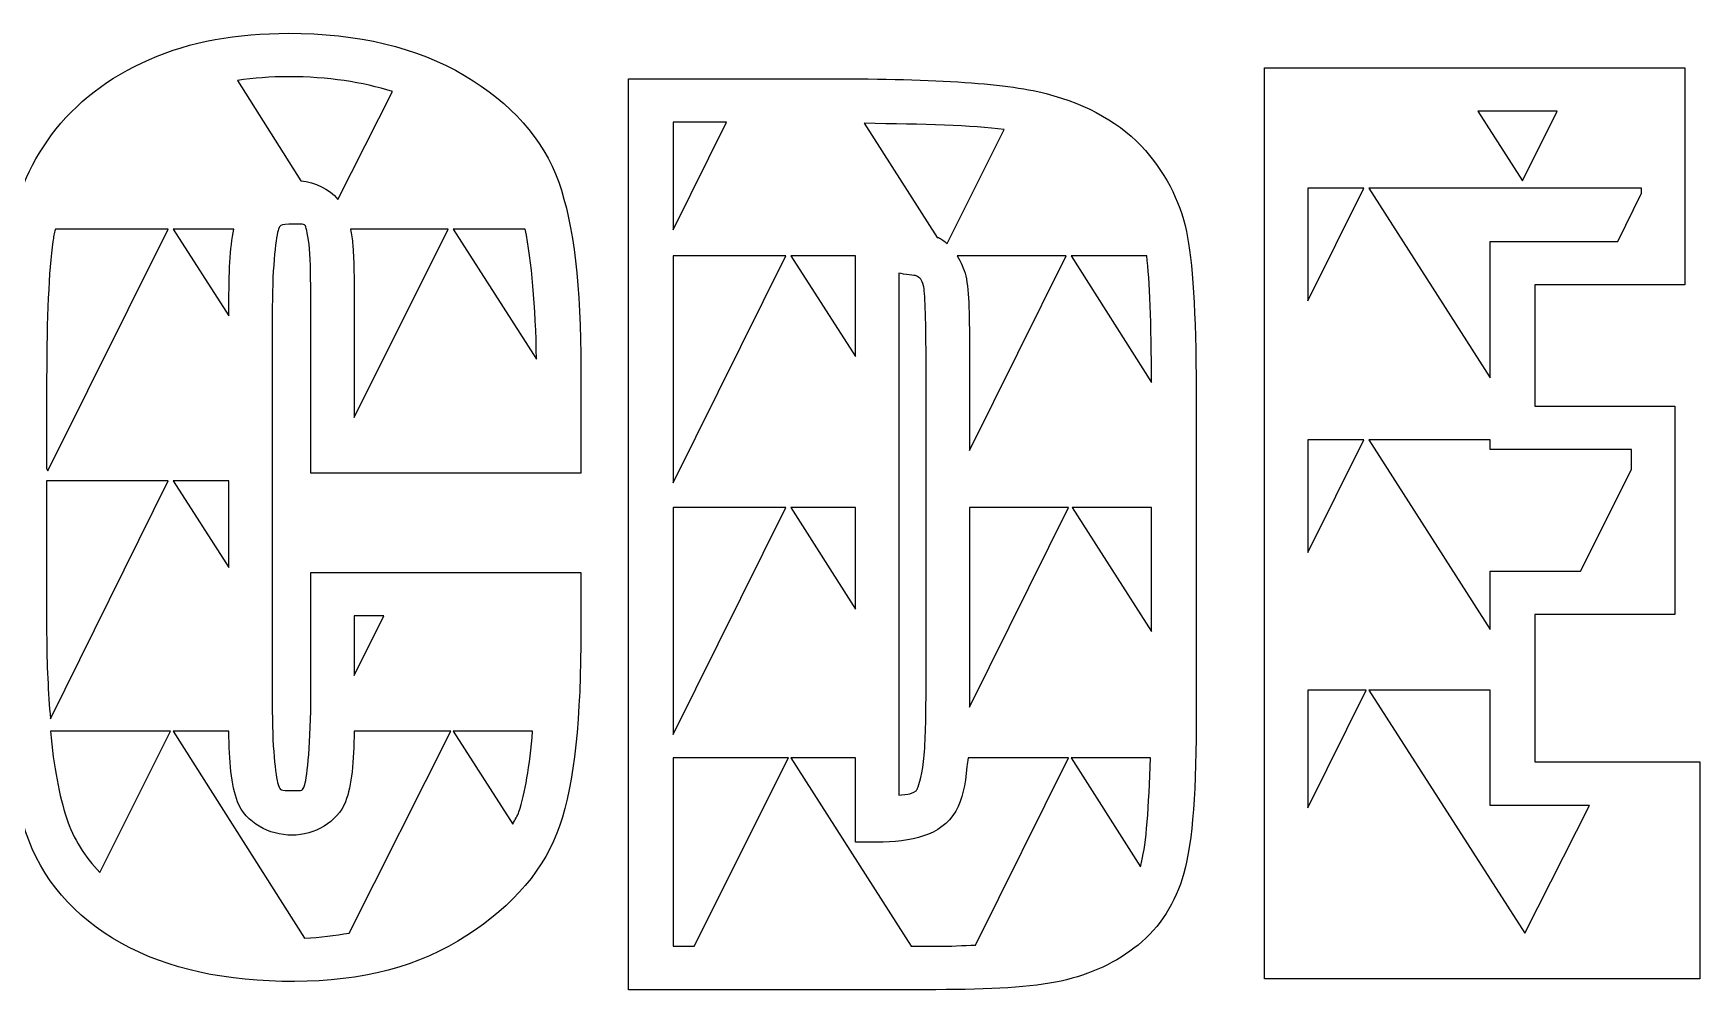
# Model space of a CAD drawing. Header units: centimetres. Extents: x -8.7 to 8.7, y -12.1 to 12.9.
# Drawn here: x -3.262 to 1.718, y 4.457 to 7.316 of the extents above; entities that cross this region are included whole.
import ezdxf

# ---------------------------------------------------------------- set-up
doc = ezdxf.new("R2010")
doc.units = ezdxf.units.CM
doc.header["$MEASUREMENT"] = 0
doc.layers.add('Layer 1', color=7, linetype='Continuous')

msp = doc.modelspace()

# ---------------------------------------------------------------- linework, layer by layer
at = {"layer": 'Layer 1'}
for points, knots in [([(-2.49939, 7.31601), (-2.65321, 7.31601), (-2.79201, 7.29211), (-2.91431, 7.23821), (-2.91431, 7.23821), (-3.03573, 7.18469), (-3.13602, 7.10882), (-3.20698, 7.01222), (-3.20698, 7.01222), (-3.27597, 6.91829), (-3.31851, 6.81736), (-3.33294, 6.71214), (-3.33294, 6.71214), (-3.34656, 6.61281), (-3.35146, 6.47094), (-3.35146, 6.2824), (-3.35146, 6.2824), (-3.35146, 6.2824), (-3.35146, 5.52294), (-3.35146, 5.52294), (-3.35146, 5.52294), (-3.35146, 5.26498), (-3.33051, 5.06917), (-3.28478, 4.93019), (-3.28478, 4.93019), (-3.23803, 4.78813), (-3.13945, 4.6749), (-2.99952, 4.59677), (-2.99952, 4.59677), (-2.8588, 4.5182), (-2.68648, 4.48192), (-2.48086, 4.48192), (-2.48086, 4.48192), (-2.28095, 4.48192), (-2.10798, 4.52662), (-1.96591, 4.61899), (-1.96591, 4.61899), (-1.82741, 4.70905), (-1.73165, 4.81979), (-1.68806, 4.94871), (-1.68806, 4.94871), (-1.64507, 5.07588), (-1.62508, 5.26638), (-1.62508, 5.53776), (-1.62508, 5.53776), (-1.62508, 5.53776), (-1.62508, 5.64149), (-1.62508, 5.64149), (-1.62508, 5.64149), (-1.62508, 5.64149), (-1.62508, 5.70447), (-1.62508, 5.70447), (-1.62508, 5.70447), (-1.62508, 5.70447), (-1.69176, 5.70447), (-1.69176, 5.70447), (-1.69176, 5.70447), (-1.69176, 5.70447), (-2.36601, 5.70447), (-2.36601, 5.70447), (-2.36601, 5.70447), (-2.36601, 5.70447), (-2.43269, 5.70447), (-2.43269, 5.70447), (-2.43269, 5.70447), (-2.43269, 5.70447), (-2.43269, 5.64149), (-2.43269, 5.64149), (-2.43269, 5.64149), (-2.43269, 5.64149), (-2.43269, 5.31548), (-2.43269, 5.31548), (-2.43269, 5.31548), (-2.43269, 5.17568), (-2.44611, 5.07994), (-2.45121, 5.06727), (-2.45121, 5.06727), (-2.45759, 5.05144), (-2.45467, 5.05245), (-2.48826, 5.05245), (-2.48826, 5.05245), (-2.52467, 5.05245), (-2.52336, 5.05274), (-2.52901, 5.06727), (-2.52901, 5.06727), (-2.53525, 5.08332), (-2.54753, 5.166), (-2.54753, 5.28955), (-2.54753, 5.28955), (-2.54753, 5.28955), (-2.54753, 6.49728), (-2.54753, 6.49728), (-2.54753, 6.49728), (-2.54753, 6.62628), (-2.53551, 6.71349), (-2.52901, 6.73068), (-2.52901, 6.73068), (-2.52626, 6.73796), (-2.5265, 6.73905), (-2.5216, 6.74179), (-2.5216, 6.74179), (-2.5167, 6.74453), (-2.50461, 6.74549), (-2.48455, 6.74549), (-2.48455, 6.74549), (-2.44979, 6.74549), (-2.45084, 6.74562), (-2.4475, 6.73808), (-2.4475, 6.73808), (-2.44679, 6.7366), (-2.43972, 6.70939), (-2.43639, 6.6714), (-2.43639, 6.6714), (-2.43305, 6.63341), (-2.43269, 6.58035), (-2.43269, 6.5158), (-2.43269, 6.5158), (-2.43269, 6.5158), (-2.43269, 6.06383), (-2.43269, 6.06383), (-2.43269, 6.06383), (-2.43269, 6.06383), (-2.43269, 6.00085), (-2.43269, 6.00085), (-2.43269, 6.00085), (-2.43269, 6.00085), (-2.36601, 6.00085), (-2.36601, 6.00085), (-2.36601, 6.00085), (-2.36601, 6.00085), (-1.69176, 6.00085), (-1.69176, 6.00085), (-1.69176, 6.00085), (-1.69176, 6.00085), (-1.62508, 6.00085), (-1.62508, 6.00085), (-1.62508, 6.00085), (-1.62508, 6.00085), (-1.62508, 6.06383), (-1.62508, 6.06383), (-1.62508, 6.06383), (-1.62508, 6.06383), (-1.62508, 6.31204), (-1.62508, 6.31204), (-1.62508, 6.31204), (-1.62508, 6.55832), (-1.64634, 6.74294), (-1.69176, 6.87145), (-1.69176, 6.87145), (-1.7381, 7.00254), (-1.8343, 7.10733), (-1.97332, 7.19005), (-1.97332, 7.19005), (-2.11528, 7.27452), (-2.29216, 7.31601), (-2.49939, 7.31601)], [0, 0, 0, 0, 0.025, 0.025, 0.025, 0.025, 0.05, 0.05, 0.05, 0.05, 0.075, 0.075, 0.075, 0.075, 0.1, 0.1, 0.1, 0.1, 0.125, 0.125, 0.125, 0.125, 0.15, 0.15, 0.15, 0.15, 0.175, 0.175, 0.175, 0.175, 0.2, 0.2, 0.2, 0.2, 0.225, 0.225, 0.225, 0.225, 0.25, 0.25, 0.25, 0.25, 0.275, 0.275, 0.275, 0.275, 0.3, 0.3, 0.3, 0.3, 0.325, 0.325, 0.325, 0.325, 0.35, 0.35, 0.35, 0.35, 0.375, 0.375, 0.375, 0.375, 0.4, 0.4, 0.4, 0.4, 0.425, 0.425, 0.425, 0.425, 0.45, 0.45, 0.45, 0.45, 0.475, 0.475, 0.475, 0.475, 0.5, 0.5, 0.5, 0.5, 0.525, 0.525, 0.525, 0.525, 0.55, 0.55, 0.55, 0.55, 0.575, 0.575, 0.575, 0.575, 0.6, 0.6, 0.6, 0.6, 0.625, 0.625, 0.625, 0.625, 0.65, 0.65, 0.65, 0.65, 0.675, 0.675, 0.675, 0.675, 0.7, 0.7, 0.7, 0.7, 0.725, 0.725, 0.725, 0.725, 0.75, 0.75, 0.75, 0.75, 0.775, 0.775, 0.775, 0.775, 0.8, 0.8, 0.8, 0.8, 0.825, 0.825, 0.825, 0.825, 0.85, 0.85, 0.85, 0.85, 0.875, 0.875, 0.875, 0.875, 0.9, 0.9, 0.9, 0.9, 0.925, 0.925, 0.925, 0.925, 0.95, 0.95, 0.95, 0.95, 1, 1, 1, 1]), ([(-2.49939, 7.18635), (-2.38039, 7.18635), (-2.27803, 7.16998), (-2.1882, 7.14189), (-2.1882, 7.14189), (-2.1882, 7.14189), (-2.35121, 6.81958), (-2.35121, 6.81958), (-2.35121, 6.81958), (-2.37871, 6.85129), (-2.41908, 6.87028), (-2.46235, 6.87515), (-2.46235, 6.87515), (-2.46235, 6.87515), (-2.65129, 7.17523), (-2.65129, 7.17523), (-2.65129, 7.17523), (-2.6032, 7.18234), (-2.55285, 7.18634), (-2.4994, 7.18634), (-2.4994, 7.18634), (-2.4994, 7.18634), (-2.49939, 7.18635), (-2.49939, 7.18635)], [0, 0, 0, 0, 0.1428571, 0.1428571, 0.1428571, 0.1428571, 0.2857143, 0.2857143, 0.2857143, 0.2857143, 0.4285714, 0.4285714, 0.4285714, 0.4285714, 0.5714286, 0.5714286, 0.5714286, 0.5714286, 0.7142857, 0.7142857, 0.7142857, 0.7142857, 1, 1, 1, 1]), ([(-1.48311, 7.18035), (-1.48311, 7.18035), (-1.48311, 7.11737), (-1.48311, 7.11737), (-1.48311, 7.11737), (-1.48311, 7.11737), (-1.48311, 4.52039), (-1.48311, 4.52039), (-1.48311, 4.52039), (-1.48311, 4.52039), (-1.48311, 4.45741), (-1.48311, 4.45741), (-1.48311, 4.45741), (-1.48311, 4.45741), (-1.41643, 4.45741), (-1.41643, 4.45741), (-1.41643, 4.45741), (-1.41643, 4.45741), (-0.56435, 4.45741), (-0.56435, 4.45741), (-0.56435, 4.45741), (-0.40057, 4.45741), (-0.27931, 4.46373), (-0.19018, 4.48334), (-0.19018, 4.48334), (-0.10184, 4.50278), (-0.02386, 4.53921), (0.03951, 4.59078), (0.03951, 4.59078), (0.10532, 4.64433), (0.15176, 4.71667), (0.17658, 4.80565), (0.17658, 4.80565), (0.20298, 4.90029), (0.21362, 5.0559), (0.21363, 5.29096), (0.21363, 5.29096), (0.21363, 5.29096), (0.21363, 6.20231), (0.21363, 6.20231), (0.21363, 6.20231), (0.21363, 6.44948), (0.2046, 6.6114), (0.1877, 6.70615), (0.1877, 6.70615), (0.17063, 6.80183), (0.12852, 6.88915), (0.06174, 6.96548), (0.06174, 6.96548), (-0.00863, 7.0459), (-0.11068, 7.10361), (-0.23463, 7.1359), (-0.23463, 7.1359), (-0.36409, 7.16962), (-0.58458, 7.18035), (-0.91259, 7.18036), (-0.91259, 7.18036), (-0.91259, 7.18036), (-1.41643, 7.18036), (-1.41643, 7.18036), (-1.41643, 7.18036), (-1.41643, 7.18036), (-1.48311, 7.18036), (-1.48311, 7.18036), (-1.48311, 7.18036), (-1.48311, 7.18036), (-1.48311, 7.18035), (-1.48311, 7.18035)], [0, 0, 0, 0, 0.0555556, 0.0555556, 0.0555556, 0.0555556, 0.1111111, 0.1111111, 0.1111111, 0.1111111, 0.1666667, 0.1666667, 0.1666667, 0.1666667, 0.2222222, 0.2222222, 0.2222222, 0.2222222, 0.2777778, 0.2777778, 0.2777778, 0.2777778, 0.3333333, 0.3333333, 0.3333333, 0.3333333, 0.3888889, 0.3888889, 0.3888889, 0.3888889, 0.4444444, 0.4444444, 0.4444444, 0.4444444, 0.5, 0.5, 0.5, 0.5, 0.5555556, 0.5555556, 0.5555556, 0.5555556, 0.6111111, 0.6111111, 0.6111111, 0.6111111, 0.6666667, 0.6666667, 0.6666667, 0.6666667, 0.7222222, 0.7222222, 0.7222222, 0.7222222, 0.7777778, 0.7777778, 0.7777778, 0.7777778, 0.8333333, 0.8333333, 0.8333333, 0.8333333, 0.8888889, 0.8888889, 0.8888889, 0.8888889, 1, 1, 1, 1]), ([(0.41759, 7.21264), (0.41759, 7.21264), (0.41759, 7.14966), (0.41759, 7.14966), (0.41759, 7.14966), (0.41759, 7.14966), (0.41759, 4.55268), (0.41759, 4.55268), (0.41759, 4.55268), (0.41759, 4.55268), (0.41759, 4.4897), (0.41759, 4.4897), (0.41759, 4.4897), (0.41759, 4.4897), (0.48427, 4.4897), (0.48427, 4.4897), (0.48427, 4.4897), (0.48427, 4.4897), (1.65495, 4.4897), (1.65495, 4.4897), (1.65495, 4.4897), (1.65495, 4.4897), (1.71793, 4.4897), (1.71793, 4.4897), (1.71793, 4.4897), (1.71793, 4.4897), (1.71793, 4.55268), (1.71793, 4.55268), (1.71793, 4.55268), (1.71793, 4.55268), (1.71793, 5.07134), (1.71793, 5.07134), (1.71793, 5.07134), (1.71793, 5.07134), (1.71793, 5.13802), (1.71793, 5.13802), (1.71793, 5.13802), (1.71793, 5.13802), (1.65495, 5.13802), (1.65495, 5.13802), (1.65495, 5.13802), (1.65495, 5.13802), (1.22521, 5.13802), (1.22521, 5.13802), (1.22521, 5.13802), (1.22521, 5.13802), (1.22521, 5.57888), (1.22521, 5.57888), (1.22521, 5.57888), (1.22521, 5.57888), (1.58086, 5.57888), (1.58086, 5.57888), (1.58086, 5.57888), (1.58086, 5.57888), (1.64384, 5.57888), (1.64384, 5.57888), (1.64384, 5.57888), (1.64384, 5.57888), (1.64384, 5.64186), (1.64384, 5.64186), (1.64384, 5.64186), (1.64384, 5.64186), (1.64384, 6.13829), (1.64384, 6.13829), (1.64384, 6.13829), (1.64384, 6.13829), (1.64384, 6.20127), (1.64384, 6.20127), (1.64384, 6.20127), (1.64384, 6.20127), (1.58086, 6.20127), (1.58086, 6.20127), (1.58086, 6.20127), (1.58086, 6.20127), (1.22521, 6.20127), (1.22521, 6.20127), (1.22521, 6.20127), (1.22521, 6.20127), (1.22521, 6.56433), (1.22521, 6.56433), (1.22521, 6.56433), (1.22521, 6.56433), (1.6105, 6.56433), (1.6105, 6.56433), (1.6105, 6.56433), (1.6105, 6.56433), (1.67348, 6.56433), (1.67348, 6.56433), (1.67348, 6.56433), (1.67348, 6.56433), (1.67348, 6.63101), (1.67348, 6.63101), (1.67348, 6.63101), (1.67348, 6.63101), (1.67348, 7.14967), (1.67348, 7.14967), (1.67348, 7.14967), (1.67348, 7.14967), (1.67348, 7.21265), (1.67348, 7.21265), (1.67348, 7.21265), (1.67348, 7.21265), (1.6105, 7.21265), (1.6105, 7.21265), (1.6105, 7.21265), (1.6105, 7.21265), (0.48428, 7.21265), (0.48428, 7.21265), (0.48428, 7.21265), (0.48428, 7.21265), (0.4176, 7.21265), (0.4176, 7.21265), (0.4176, 7.21265), (0.4176, 7.21265), (0.41759, 7.21264), (0.41759, 7.21264)], [0, 0, 0, 0, 0.0333333, 0.0333333, 0.0333333, 0.0333333, 0.0666667, 0.0666667, 0.0666667, 0.0666667, 0.1, 0.1, 0.1, 0.1, 0.1333333, 0.1333333, 0.1333333, 0.1333333, 0.1666667, 0.1666667, 0.1666667, 0.1666667, 0.2, 0.2, 0.2, 0.2, 0.2333333, 0.2333333, 0.2333333, 0.2333333, 0.2666667, 0.2666667, 0.2666667, 0.2666667, 0.3, 0.3, 0.3, 0.3, 0.3333333, 0.3333333, 0.3333333, 0.3333333, 0.3666667, 0.3666667, 0.3666667, 0.3666667, 0.4, 0.4, 0.4, 0.4, 0.4333333, 0.4333333, 0.4333333, 0.4333333, 0.4666667, 0.4666667, 0.4666667, 0.4666667, 0.5, 0.5, 0.5, 0.5, 0.5333333, 0.5333333, 0.5333333, 0.5333333, 0.5666667, 0.5666667, 0.5666667, 0.5666667, 0.6, 0.6, 0.6, 0.6, 0.6333333, 0.6333333, 0.6333333, 0.6333333, 0.6666667, 0.6666667, 0.6666667, 0.6666667, 0.7, 0.7, 0.7, 0.7, 0.7333333, 0.7333333, 0.7333333, 0.7333333, 0.7666667, 0.7666667, 0.7666667, 0.7666667, 0.8, 0.8, 0.8, 0.8, 0.8333333, 0.8333333, 0.8333333, 0.8333333, 0.8666667, 0.8666667, 0.8666667, 0.8666667, 0.9, 0.9, 0.9, 0.9, 0.9333333, 0.9333333, 0.9333333, 0.9333333, 1, 1, 1, 1]), ([(1.0548, 7.08298), (1.0548, 7.08298), (1.2919, 7.08298), (1.2919, 7.08298), (1.2919, 7.08298), (1.2919, 7.08298), (1.18817, 6.87552), (1.18817, 6.87552), (1.18817, 6.87552), (1.18817, 6.87552), (1.0548, 7.08298), (1.0548, 7.08298)], [0, 0, 0, 0, 0.25, 0.25, 0.25, 0.25, 0.5, 0.5, 0.5, 0.5, 1, 1, 1, 1]), ([(-1.34974, 7.05069), (-1.34974, 7.05069), (-1.19044, 7.05069), (-1.19044, 7.05069), (-1.19044, 7.05069), (-1.19044, 7.05069), (-1.34974, 6.72838), (-1.34974, 6.72838), (-1.34974, 6.72838), (-1.34974, 6.72838), (-1.34974, 7.05069), (-1.34974, 7.05069)], [0, 0, 0, 0, 0.25, 0.25, 0.25, 0.25, 0.5, 0.5, 0.5, 0.5, 1, 1, 1, 1]), ([(-0.77922, 7.04699), (-0.60101, 7.04436), (-0.45633, 7.0409), (-0.36059, 7.02847), (-0.36059, 7.02847), (-0.36059, 7.02847), (-0.53101, 6.68764), (-0.53101, 6.68764), (-0.53101, 6.68764), (-0.53877, 6.69447), (-0.54794, 6.70094), (-0.55694, 6.70616), (-0.55694, 6.70616), (-0.55789, 6.70671), (-0.55967, 6.70564), (-0.56064, 6.70616), (-0.56064, 6.70616), (-0.56064, 6.70616), (-0.77922, 7.04699), (-0.77922, 7.04699)], [0, 0, 0, 0, 0.1666667, 0.1666667, 0.1666667, 0.1666667, 0.3333333, 0.3333333, 0.3333333, 0.3333333, 0.5, 0.5, 0.5, 0.5, 0.6666667, 0.6666667, 0.6666667, 0.6666667, 1, 1, 1, 1]), ([(0.54725, 6.85329), (0.54725, 6.85329), (0.71396, 6.85329), (0.71396, 6.85329), (0.71396, 6.85329), (0.71396, 6.85329), (0.54725, 6.51616), (0.54725, 6.51616), (0.54725, 6.51616), (0.54725, 6.51616), (0.54725, 6.85329), (0.54725, 6.85329)], [0, 0, 0, 0, 0.25, 0.25, 0.25, 0.25, 0.5, 0.5, 0.5, 0.5, 1, 1, 1, 1]), ([(0.72878, 6.85329), (0.72878, 6.85329), (1.20298, 6.85329), (1.20298, 6.85329), (1.20298, 6.85329), (1.20298, 6.85329), (1.54381, 6.85329), (1.54381, 6.85329), (1.54381, 6.85329), (1.54381, 6.85329), (1.54381, 6.83847), (1.54381, 6.83847), (1.54381, 6.83847), (1.54381, 6.83847), (1.47342, 6.69399), (1.47342, 6.69399), (1.47342, 6.69399), (1.47342, 6.69399), (1.15852, 6.69399), (1.15852, 6.69399), (1.15852, 6.69399), (1.15852, 6.69399), (1.09184, 6.69399), (1.09184, 6.69399), (1.09184, 6.69399), (1.09184, 6.69399), (1.09184, 6.63101), (1.09184, 6.63101), (1.09184, 6.63101), (1.09184, 6.63101), (1.09184, 6.28647), (1.09184, 6.28647), (1.09184, 6.28647), (1.09184, 6.28647), (0.72878, 6.85329), (0.72878, 6.85329)], [0, 0, 0, 0, 0.1, 0.1, 0.1, 0.1, 0.2, 0.2, 0.2, 0.2, 0.3, 0.3, 0.3, 0.3, 0.4, 0.4, 0.4, 0.4, 0.5, 0.5, 0.5, 0.5, 0.6, 0.6, 0.6, 0.6, 0.7, 0.7, 0.7, 0.7, 0.8, 0.8, 0.8, 0.8, 1, 1, 1, 1]), ([(-3.19588, 6.73067), (-3.19588, 6.73067), (-2.85875, 6.73067), (-2.85875, 6.73067), (-2.85875, 6.73067), (-2.85875, 6.73067), (-3.2181, 6.00826), (-3.2181, 6.00826), (-3.2181, 6.00826), (-3.2181, 6.00826), (-3.2218, 6.01567), (-3.2218, 6.01567), (-3.2218, 6.01567), (-3.2218, 6.01567), (-3.2218, 6.28241), (-3.2218, 6.28241), (-3.2218, 6.28241), (-3.2218, 6.46798), (-3.2153, 6.6059), (-3.20328, 6.69363), (-3.20328, 6.69363), (-3.20152, 6.70645), (-3.19876, 6.71796), (-3.19587, 6.73068), (-3.19587, 6.73068), (-3.19587, 6.73068), (-3.19588, 6.73067), (-3.19588, 6.73067)], [0, 0, 0, 0, 0.125, 0.125, 0.125, 0.125, 0.25, 0.25, 0.25, 0.25, 0.375, 0.375, 0.375, 0.375, 0.5, 0.5, 0.5, 0.5, 0.625, 0.625, 0.625, 0.625, 0.75, 0.75, 0.75, 0.75, 1, 1, 1, 1]), ([(-2.84393, 6.73067), (-2.84393, 6.73067), (-2.6624, 6.73067), (-2.6624, 6.73067), (-2.6624, 6.73067), (-2.67451, 6.67405), (-2.67722, 6.60279), (-2.67722, 6.49727), (-2.67722, 6.49727), (-2.67722, 6.49727), (-2.67722, 6.47134), (-2.67722, 6.47134), (-2.67722, 6.47134), (-2.67722, 6.47134), (-2.84393, 6.73067), (-2.84393, 6.73067)], [0, 0, 0, 0, 0.2, 0.2, 0.2, 0.2, 0.4, 0.4, 0.4, 0.4, 0.6, 0.6, 0.6, 0.6, 1, 1, 1, 1]), ([(-2.31416, 6.73067), (-2.31416, 6.73067), (-2.02149, 6.73067), (-2.02149, 6.73067), (-2.02149, 6.73067), (-2.02149, 6.73067), (-2.30305, 6.16756), (-2.30305, 6.16756), (-2.30305, 6.16756), (-2.30305, 6.16756), (-2.30305, 6.5158), (-2.30305, 6.5158), (-2.30305, 6.5158), (-2.30305, 6.58273), (-2.30294, 6.63846), (-2.30675, 6.68251), (-2.30675, 6.68251), (-2.30833, 6.70047), (-2.31177, 6.71591), (-2.31416, 6.73067)], [0, 0, 0, 0, 0.1666667, 0.1666667, 0.1666667, 0.1666667, 0.3333333, 0.3333333, 0.3333333, 0.3333333, 0.5, 0.5, 0.5, 0.5, 0.6666667, 0.6666667, 0.6666667, 0.6666667, 1, 1, 1, 1]), ([(-2.00667, 6.73067), (-2.00667, 6.73067), (-1.7918, 6.73067), (-1.7918, 6.73067), (-1.7918, 6.73067), (-1.77314, 6.63431), (-1.75967, 6.50271), (-1.75846, 6.34168), (-1.75846, 6.34168), (-1.75846, 6.34168), (-2.00667, 6.73067), (-2.00667, 6.73067)], [0, 0, 0, 0, 0.25, 0.25, 0.25, 0.25, 0.5, 0.5, 0.5, 0.5, 1, 1, 1, 1]), ([(-1.34974, 6.65058), (-1.34974, 6.65058), (-1.01261, 6.65058), (-1.01261, 6.65058), (-1.01261, 6.65058), (-1.01261, 6.65058), (-1.34974, 5.97262), (-1.34974, 5.97262), (-1.34974, 5.97262), (-1.34974, 5.97262), (-1.34974, 6.65058), (-1.34974, 6.65058)], [0, 0, 0, 0, 0.25, 0.25, 0.25, 0.25, 0.5, 0.5, 0.5, 0.5, 1, 1, 1, 1]), ([(-0.9978, 6.65058), (-0.9978, 6.65058), (-0.80516, 6.65058), (-0.80516, 6.65058), (-0.80516, 6.65058), (-0.80516, 6.65058), (-0.80516, 6.3505), (-0.80516, 6.3505), (-0.80516, 6.3505), (-0.80516, 6.3505), (-0.9978, 6.65058), (-0.9978, 6.65058)], [0, 0, 0, 0, 0.25, 0.25, 0.25, 0.25, 0.5, 0.5, 0.5, 0.5, 1, 1, 1, 1]), ([(-0.50137, 6.65058), (-0.50137, 6.65058), (-0.17536, 6.65058), (-0.17536, 6.65058), (-0.17536, 6.65058), (-0.17536, 6.65058), (-0.46433, 6.06894), (-0.46433, 6.06894), (-0.46433, 6.06894), (-0.46433, 6.06894), (-0.46433, 6.3505), (-0.46433, 6.3505), (-0.46433, 6.3505), (-0.46433, 6.46946), (-0.46432, 6.54202), (-0.47544, 6.5913), (-0.47544, 6.5913), (-0.4802, 6.61237), (-0.48983, 6.63242), (-0.50137, 6.65057), (-0.50137, 6.65057), (-0.50137, 6.65057), (-0.50137, 6.65058), (-0.50137, 6.65058)], [0, 0, 0, 0, 0.1428571, 0.1428571, 0.1428571, 0.1428571, 0.2857143, 0.2857143, 0.2857143, 0.2857143, 0.4285714, 0.4285714, 0.4285714, 0.4285714, 0.5714286, 0.5714286, 0.5714286, 0.5714286, 0.7142857, 0.7142857, 0.7142857, 0.7142857, 1, 1, 1, 1]), ([(-0.16054, 6.65058), (-0.16054, 6.65058), (0.06545, 6.65058), (0.06545, 6.65058), (0.06545, 6.65058), (0.07464, 6.5794), (0.07924, 6.45107), (0.08027, 6.2727), (0.08027, 6.2727), (0.08027, 6.2727), (-0.16053, 6.65058), (-0.16053, 6.65058), (-0.16053, 6.65058), (-0.16053, 6.65058), (-0.16054, 6.65058), (-0.16054, 6.65058)], [0, 0, 0, 0, 0.2, 0.2, 0.2, 0.2, 0.4, 0.4, 0.4, 0.4, 0.6, 0.6, 0.6, 0.6, 1, 1, 1, 1]), ([(-0.67549, 6.59872), (-0.65944, 6.59579), (-0.62547, 6.59238), (-0.62362, 6.59131), (-0.62362, 6.59131), (-0.61205, 6.5846), (-0.60568, 6.58066), (-0.60139, 6.56167), (-0.60139, 6.56167), (-0.59755, 6.54468), (-0.59398, 6.4667), (-0.59398, 6.3505), (-0.59398, 6.3505), (-0.59398, 6.3505), (-0.59398, 5.34283), (-0.59398, 5.34283), (-0.59398, 5.34283), (-0.59398, 5.25766), (-0.59617, 5.18843), (-0.60139, 5.13907), (-0.60139, 5.13907), (-0.60661, 5.08972), (-0.61909, 5.059), (-0.61991, 5.05757), (-0.61991, 5.05757), (-0.62098, 5.0557), (-0.6221, 5.04928), (-0.64214, 5.04275), (-0.64214, 5.04275), (-0.64881, 5.04057), (-0.66594, 5.04074), (-0.67548, 5.03905), (-0.67548, 5.03905), (-0.67548, 5.03905), (-0.67548, 6.59872), (-0.67548, 6.59872), (-0.67548, 6.59872), (-0.67548, 6.59872), (-0.67549, 6.59872), (-0.67549, 6.59872)], [0, 0, 0, 0, 0.0909091, 0.0909091, 0.0909091, 0.0909091, 0.1818182, 0.1818182, 0.1818182, 0.1818182, 0.2727273, 0.2727273, 0.2727273, 0.2727273, 0.3636364, 0.3636364, 0.3636364, 0.3636364, 0.4545455, 0.4545455, 0.4545455, 0.4545455, 0.5454545, 0.5454545, 0.5454545, 0.5454545, 0.6363636, 0.6363636, 0.6363636, 0.6363636, 0.7272727, 0.7272727, 0.7272727, 0.7272727, 0.8181818, 0.8181818, 0.8181818, 0.8181818, 1, 1, 1, 1]), ([(0.54725, 6.10124), (0.54725, 6.10124), (0.71396, 6.10124), (0.71396, 6.10124), (0.71396, 6.10124), (0.71396, 6.10124), (0.54725, 5.76411), (0.54725, 5.76411), (0.54725, 5.76411), (0.54725, 5.76411), (0.54725, 6.10124), (0.54725, 6.10124)], [0, 0, 0, 0, 0.25, 0.25, 0.25, 0.25, 0.5, 0.5, 0.5, 0.5, 1, 1, 1, 1]), ([(0.72878, 6.10124), (0.72878, 6.10124), (1.09184, 6.10124), (1.09184, 6.10124), (1.09184, 6.10124), (1.09184, 6.10124), (1.09184, 6.0716), (1.09184, 6.0716), (1.09184, 6.0716), (1.09184, 6.0716), (1.15852, 6.0716), (1.15852, 6.0716), (1.15852, 6.0716), (1.15852, 6.0716), (1.51417, 6.0716), (1.51417, 6.0716), (1.51417, 6.0716), (1.51417, 6.0716), (1.51417, 6.01232), (1.51417, 6.01232), (1.51417, 6.01232), (1.51417, 6.01232), (1.36228, 5.70854), (1.36228, 5.70854), (1.36228, 5.70854), (1.36228, 5.70854), (1.15852, 5.70854), (1.15852, 5.70854), (1.15852, 5.70854), (1.15852, 5.70854), (1.09184, 5.70854), (1.09184, 5.70854), (1.09184, 5.70854), (1.09184, 5.70854), (1.09184, 5.64186), (1.09184, 5.64186), (1.09184, 5.64186), (1.09184, 5.64186), (1.09184, 5.53442), (1.09184, 5.53442), (1.09184, 5.53442), (1.09184, 5.53442), (0.72878, 6.10124), (0.72878, 6.10124)], [0, 0, 0, 0, 0.0833333, 0.0833333, 0.0833333, 0.0833333, 0.1666667, 0.1666667, 0.1666667, 0.1666667, 0.25, 0.25, 0.25, 0.25, 0.3333333, 0.3333333, 0.3333333, 0.3333333, 0.4166667, 0.4166667, 0.4166667, 0.4166667, 0.5, 0.5, 0.5, 0.5, 0.5833333, 0.5833333, 0.5833333, 0.5833333, 0.6666667, 0.6666667, 0.6666667, 0.6666667, 0.75, 0.75, 0.75, 0.75, 0.8333333, 0.8333333, 0.8333333, 0.8333333, 1, 1, 1, 1]), ([(-3.22181, 5.97862), (-3.22181, 5.97862), (-3.19958, 5.97862), (-3.19958, 5.97862), (-3.19958, 5.97862), (-3.19958, 5.97862), (-2.85875, 5.97862), (-2.85875, 5.97862), (-2.85875, 5.97862), (-2.85875, 5.97862), (-3.2107, 5.26732), (-3.2107, 5.26732), (-3.2107, 5.26732), (-3.21668, 5.3439), (-3.22181, 5.42726), (-3.22181, 5.52294), (-3.22181, 5.52294), (-3.22181, 5.52294), (-3.22181, 5.97862), (-3.22181, 5.97862)], [0, 0, 0, 0, 0.1666667, 0.1666667, 0.1666667, 0.1666667, 0.3333333, 0.3333333, 0.3333333, 0.3333333, 0.5, 0.5, 0.5, 0.5, 0.6666667, 0.6666667, 0.6666667, 0.6666667, 1, 1, 1, 1]), ([(-2.84393, 5.97862), (-2.84393, 5.97862), (-2.67722, 5.97862), (-2.67722, 5.97862), (-2.67722, 5.97862), (-2.67722, 5.97862), (-2.67722, 5.71929), (-2.67722, 5.71929), (-2.67722, 5.71929), (-2.67722, 5.71929), (-2.84393, 5.97862), (-2.84393, 5.97862)], [0, 0, 0, 0, 0.25, 0.25, 0.25, 0.25, 0.5, 0.5, 0.5, 0.5, 1, 1, 1, 1]), ([(-1.34974, 5.89853), (-1.34974, 5.89853), (-1.01261, 5.89853), (-1.01261, 5.89853), (-1.01261, 5.89853), (-1.01261, 5.89853), (-1.34974, 5.22057), (-1.34974, 5.22057), (-1.34974, 5.22057), (-1.34974, 5.22057), (-1.34974, 5.89853), (-1.34974, 5.89853)], [0, 0, 0, 0, 0.25, 0.25, 0.25, 0.25, 0.5, 0.5, 0.5, 0.5, 1, 1, 1, 1]), ([(-0.9978, 5.89853), (-0.9978, 5.89853), (-0.80516, 5.89853), (-0.80516, 5.89853), (-0.80516, 5.89853), (-0.80516, 5.89853), (-0.80516, 5.59475), (-0.80516, 5.59475), (-0.80516, 5.59475), (-0.80516, 5.59475), (-0.9978, 5.89853), (-0.9978, 5.89853)], [0, 0, 0, 0, 0.25, 0.25, 0.25, 0.25, 0.5, 0.5, 0.5, 0.5, 1, 1, 1, 1]), ([(-0.46432, 5.89853), (-0.46432, 5.89853), (-0.16795, 5.89853), (-0.16795, 5.89853), (-0.16795, 5.89853), (-0.16795, 5.89853), (-0.46432, 5.30208), (-0.46432, 5.30208), (-0.46432, 5.30208), (-0.46421, 5.31595), (-0.46432, 5.32817), (-0.46432, 5.34283), (-0.46432, 5.34283), (-0.46432, 5.34283), (-0.46432, 5.89853), (-0.46432, 5.89853)], [0, 0, 0, 0, 0.2, 0.2, 0.2, 0.2, 0.4, 0.4, 0.4, 0.4, 0.6, 0.6, 0.6, 0.6, 1, 1, 1, 1]), ([(-0.15684, 5.89853), (-0.15684, 5.89853), (0.08026, 5.89853), (0.08026, 5.89853), (0.08026, 5.89853), (0.08026, 5.89853), (0.08026, 5.52806), (0.08026, 5.52806), (0.08026, 5.52806), (0.08026, 5.52806), (-0.15684, 5.89853), (-0.15684, 5.89853)], [0, 0, 0, 0, 0.25, 0.25, 0.25, 0.25, 0.5, 0.5, 0.5, 0.5, 1, 1, 1, 1]), ([(-2.30305, 5.57481), (-2.30305, 5.57481), (-2.21414, 5.57481), (-2.21414, 5.57481), (-2.21414, 5.57481), (-2.21414, 5.57481), (-2.30305, 5.39699), (-2.30305, 5.39699), (-2.30305, 5.39699), (-2.30305, 5.39699), (-2.30305, 5.57481), (-2.30305, 5.57481)], [0, 0, 0, 0, 0.25, 0.25, 0.25, 0.25, 0.5, 0.5, 0.5, 0.5, 1, 1, 1, 1]), ([(0.54725, 5.35289), (0.54725, 5.35289), (0.72137, 5.35289), (0.72137, 5.35289), (0.72137, 5.35289), (0.72137, 5.35289), (0.54725, 5.00094), (0.54725, 5.00094), (0.54725, 5.00094), (0.54725, 5.00094), (0.54725, 5.35289), (0.54725, 5.35289)], [0, 0, 0, 0, 0.25, 0.25, 0.25, 0.25, 0.5, 0.5, 0.5, 0.5, 1, 1, 1, 1]), ([(0.72878, 5.35289), (0.72878, 5.35289), (1.09184, 5.35289), (1.09184, 5.35289), (1.09184, 5.35289), (1.09184, 5.35289), (1.09184, 5.07133), (1.09184, 5.07133), (1.09184, 5.07133), (1.09184, 5.07133), (1.09184, 5.00835), (1.09184, 5.00835), (1.09184, 5.00835), (1.09184, 5.00835), (1.15852, 5.00835), (1.15852, 5.00835), (1.15852, 5.00835), (1.15852, 5.00835), (1.38821, 5.00835), (1.38821, 5.00835), (1.38821, 5.00835), (1.38821, 5.00835), (1.19557, 4.62677), (1.19557, 4.62677), (1.19557, 4.62677), (1.19557, 4.62677), (0.72878, 5.35289), (0.72878, 5.35289)], [0, 0, 0, 0, 0.125, 0.125, 0.125, 0.125, 0.25, 0.25, 0.25, 0.25, 0.375, 0.375, 0.375, 0.375, 0.5, 0.5, 0.5, 0.5, 0.625, 0.625, 0.625, 0.625, 0.75, 0.75, 0.75, 0.75, 1, 1, 1, 1]), ([(-3.21069, 5.23027), (-3.21069, 5.23027), (-3.20328, 5.23027), (-3.20328, 5.23027), (-3.20328, 5.23027), (-3.20328, 5.23027), (-2.85133, 5.23027), (-2.85133, 5.23027), (-2.85133, 5.23027), (-2.85133, 5.23027), (-3.0625, 4.80794), (-3.0625, 4.80794), (-3.0625, 4.80794), (-3.10783, 4.8547), (-3.14179, 4.90793), (-3.16253, 4.97095), (-3.16253, 4.97095), (-3.18347, 5.03458), (-3.20063, 5.12324), (-3.21069, 5.23028), (-3.21069, 5.23028), (-3.21069, 5.23028), (-3.21069, 5.23027), (-3.21069, 5.23027)], [0, 0, 0, 0, 0.1428571, 0.1428571, 0.1428571, 0.1428571, 0.2857143, 0.2857143, 0.2857143, 0.2857143, 0.4285714, 0.4285714, 0.4285714, 0.4285714, 0.5714286, 0.5714286, 0.5714286, 0.5714286, 0.7142857, 0.7142857, 0.7142857, 0.7142857, 1, 1, 1, 1]), ([(-2.84393, 5.23027), (-2.84393, 5.23027), (-2.67722, 5.23027), (-2.67722, 5.23027), (-2.67722, 5.23027), (-2.676, 5.1392), (-2.67057, 5.06869), (-2.65129, 5.0191), (-2.65129, 5.0191), (-2.62701, 4.95667), (-2.55663, 4.91907), (-2.48828, 4.91907), (-2.48828, 4.91907), (-2.42139, 4.91907), (-2.3536, 4.95797), (-2.32898, 5.0191), (-2.32898, 5.0191), (-2.30929, 5.06799), (-2.30419, 5.13963), (-2.30305, 5.23027), (-2.30305, 5.23027), (-2.30305, 5.23027), (-2.01408, 5.23027), (-2.01408, 5.23027), (-2.01408, 5.23027), (-2.01408, 5.23027), (-2.31786, 4.62641), (-2.31786, 4.62641), (-2.31786, 4.62641), (-2.36016, 4.61983), (-2.40422, 4.61275), (-2.45123, 4.61159), (-2.45123, 4.61159), (-2.45123, 4.61159), (-2.84393, 5.23027), (-2.84393, 5.23027)], [0, 0, 0, 0, 0.1, 0.1, 0.1, 0.1, 0.2, 0.2, 0.2, 0.2, 0.3, 0.3, 0.3, 0.3, 0.4, 0.4, 0.4, 0.4, 0.5, 0.5, 0.5, 0.5, 0.6, 0.6, 0.6, 0.6, 0.7, 0.7, 0.7, 0.7, 0.8, 0.8, 0.8, 0.8, 1, 1, 1, 1]), ([(-2.00667, 5.23027), (-2.00667, 5.23027), (-1.76957, 5.23027), (-1.76957, 5.23027), (-1.76957, 5.23027), (-1.7784, 5.12502), (-1.79226, 5.04288), (-1.81032, 4.98947), (-1.81032, 4.98947), (-1.81461, 4.97677), (-1.82311, 4.96487), (-1.82884, 4.95242), (-1.82884, 4.95242), (-1.82884, 4.95242), (-2.00666, 5.23027), (-2.00666, 5.23027), (-2.00666, 5.23027), (-2.00666, 5.23027), (-2.00667, 5.23027), (-2.00667, 5.23027)], [0, 0, 0, 0, 0.1666667, 0.1666667, 0.1666667, 0.1666667, 0.3333333, 0.3333333, 0.3333333, 0.3333333, 0.5, 0.5, 0.5, 0.5, 0.6666667, 0.6666667, 0.6666667, 0.6666667, 1, 1, 1, 1]), ([(-1.34974, 5.15019), (-1.34974, 5.15019), (-1.0052, 5.15019), (-1.0052, 5.15019), (-1.0052, 5.15019), (-1.0052, 5.15019), (-1.28676, 4.58708), (-1.28676, 4.58708), (-1.28676, 4.58708), (-1.28676, 4.58708), (-1.34974, 4.58708), (-1.34974, 4.58708), (-1.34974, 4.58708), (-1.34974, 4.58708), (-1.34974, 5.15019), (-1.34974, 5.15019)], [0, 0, 0, 0, 0.2, 0.2, 0.2, 0.2, 0.4, 0.4, 0.4, 0.4, 0.6, 0.6, 0.6, 0.6, 1, 1, 1, 1]), ([(-0.9978, 5.15019), (-0.9978, 5.15019), (-0.80516, 5.15019), (-0.80516, 5.15019), (-0.80516, 5.15019), (-0.80516, 5.15019), (-0.80516, 4.96496), (-0.80516, 4.96496), (-0.80516, 4.96496), (-0.80516, 4.96496), (-0.80516, 4.89828), (-0.80516, 4.89828), (-0.80516, 4.89828), (-0.80516, 4.89828), (-0.74218, 4.89828), (-0.74218, 4.89828), (-0.74218, 4.89828), (-0.68919, 4.89828), (-0.64122, 4.90383), (-0.6014, 4.9168), (-0.6014, 4.9168), (-0.56158, 4.92978), (-0.52645, 4.95374), (-0.50508, 4.99089), (-0.50508, 4.99089), (-0.48346, 5.02847), (-0.47774, 5.06752), (-0.47174, 5.12426), (-0.47174, 5.12426), (-0.47093, 5.13194), (-0.46869, 5.1419), (-0.46804, 5.15019), (-0.46804, 5.15019), (-0.46804, 5.15019), (-0.16796, 5.15019), (-0.16796, 5.15019), (-0.16796, 5.15019), (-0.16796, 5.15019), (-0.44581, 4.59078), (-0.44581, 4.59078), (-0.44581, 4.59078), (-0.48442, 4.58965), (-0.51891, 4.58708), (-0.56436, 4.58708), (-0.56436, 4.58708), (-0.56436, 4.58708), (-0.63845, 4.58708), (-0.63845, 4.58708), (-0.63845, 4.58708), (-0.63845, 4.58708), (-0.9978, 5.15019), (-0.9978, 5.15019)], [0, 0, 0, 0, 0.0714286, 0.0714286, 0.0714286, 0.0714286, 0.1428571, 0.1428571, 0.1428571, 0.1428571, 0.2142857, 0.2142857, 0.2142857, 0.2142857, 0.2857143, 0.2857143, 0.2857143, 0.2857143, 0.3571429, 0.3571429, 0.3571429, 0.3571429, 0.4285714, 0.4285714, 0.4285714, 0.4285714, 0.5, 0.5, 0.5, 0.5, 0.5714286, 0.5714286, 0.5714286, 0.5714286, 0.6428571, 0.6428571, 0.6428571, 0.6428571, 0.7142857, 0.7142857, 0.7142857, 0.7142857, 0.7857143, 0.7857143, 0.7857143, 0.7857143, 0.8571429, 0.8571429, 0.8571429, 0.8571429, 1, 1, 1, 1]), ([(-0.16054, 5.15019), (-0.16054, 5.15019), (0.07656, 5.15019), (0.07656, 5.15019), (0.07656, 5.15019), (0.07237, 5.00427), (0.06381, 4.88997), (0.05063, 4.8427), (0.05063, 4.8427), (0.04886, 4.83635), (0.0489, 4.8302), (0.04693, 4.82418), (0.04693, 4.82418), (0.04693, 4.82418), (-0.16053, 5.15019), (-0.16053, 5.15019), (-0.16053, 5.15019), (-0.16053, 5.15019), (-0.16054, 5.15019), (-0.16054, 5.15019)], [0, 0, 0, 0, 0.1666667, 0.1666667, 0.1666667, 0.1666667, 0.3333333, 0.3333333, 0.3333333, 0.3333333, 0.5, 0.5, 0.5, 0.5, 0.6666667, 0.6666667, 0.6666667, 0.6666667, 1, 1, 1, 1])]:
    msp.add_open_spline(points, degree=3, knots=knots, dxfattribs=at)

doc.saveas('drawing.dxf')
